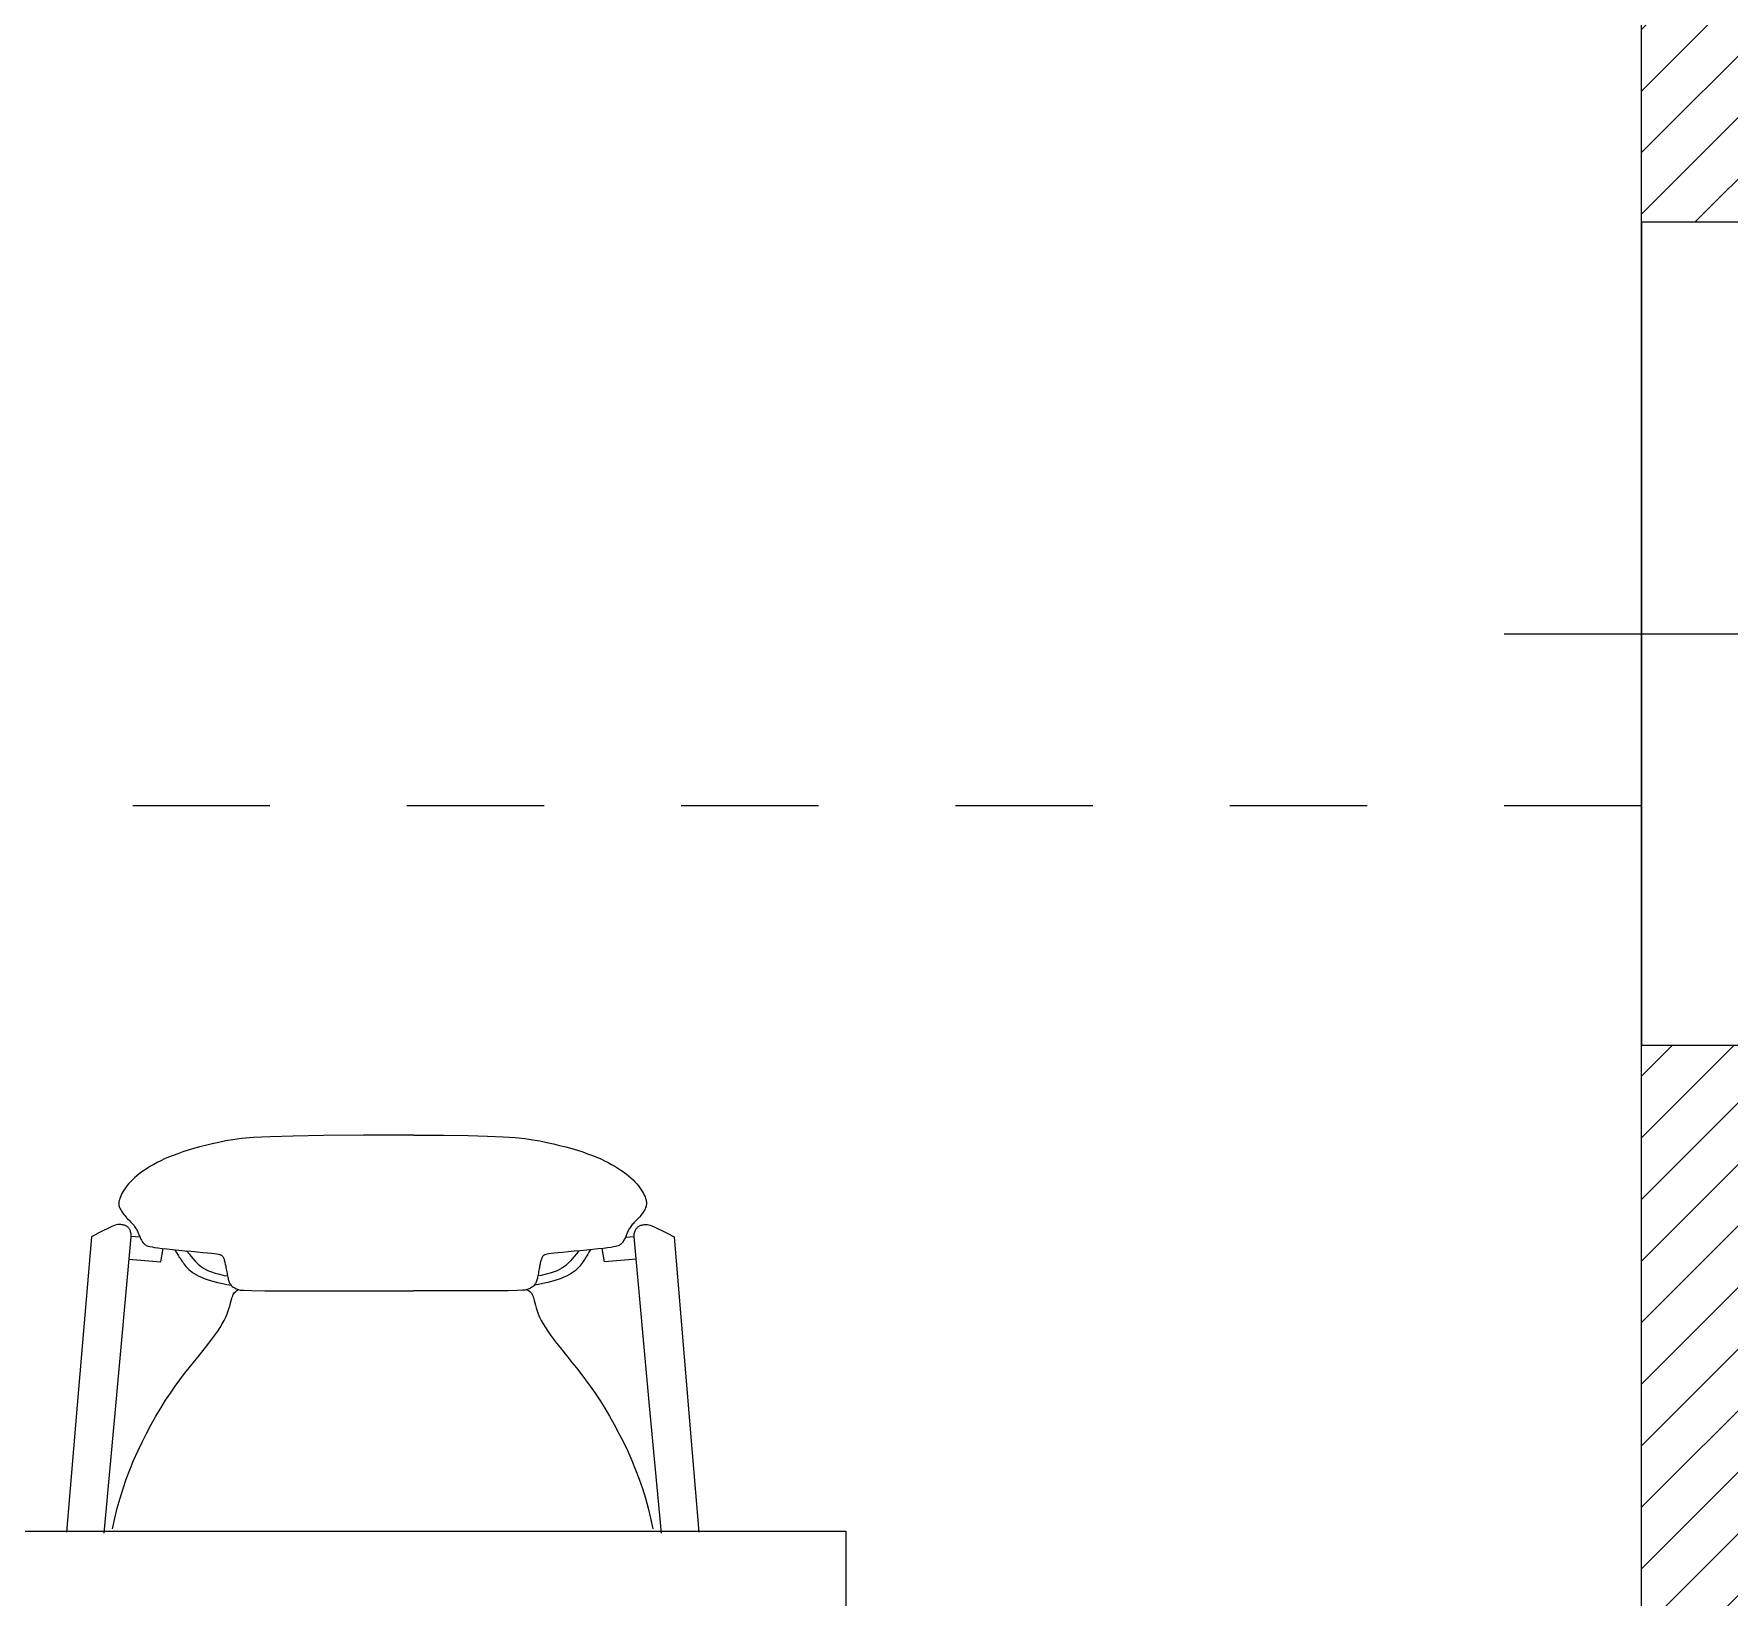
# Model space of a CAD drawing. Header units: millimetres. Extents: x 5985 to 6342, y 1020 to 1088.
# Drawn here: x 6155.405 to 6156.641, y 1074.057 to 1075.197 of the extents above; entities that cross this region are included whole.
import ezdxf

# ---------------------------------------------------------------- set-up
doc = ezdxf.new("R2010")
doc.units = ezdxf.units.MM
doc.linetypes.add('JIS_02_0.7', pattern=[1.35, 0.75, -0.6])
for name, color, linetype, lineweight in [('07_CIVIL VISTAS MEDIA', 251, 'Continuous', 5), ('09_CIVIL PROYECCIONES', 230, 'Continuous', 5), ('COLUMNAS_EJES', 252, 'Continuous', 9), ('MISC MUEBLES', 143, 'Continuous', 9), ('PILAR_HORMIGON', 2, 'Continuous', 20)]:
    doc.layers.add(name, color=color, linetype=linetype, lineweight=lineweight)
doc.layers.add('Paredes', color=250, linetype='Continuous')
pattern_1 = [(45, (5211.84584, 1146.36072), (-0.0224506403, 0.0224506403), [])]

# ---------------------------------------------------------------- blocks, each defined once
blk = doc.blocks.new('Ejes de la columna')
at = {"layer": 'COLUMNAS_EJES'}
for p, q in [((0, -0.5), (0, 0.5)), ((-0.5, 0), (0.5, 0))]:
    blk.add_line(p, q, dxfattribs=at)

msp = doc.modelspace()

# ---------------------------------------------------------------- hatches: boundary and pattern name
at = {"layer": '07_CIVIL VISTAS MEDIA'}
h = msp.add_hatch(dxfattribs=at)
h.set_pattern_fill('ANSI31', color=18, scale=0.01)
h.set_pattern_definition(pattern_1)
h.paths.add_polyline_path([(6160.6774, 1076.2347), (6159.5771, 1076.2347), (6159.5771, 1075.2347), (6159.6771, 1075.2347), (6159.6771, 1076.0347), (6160.6774, 1076.0347)])
h.paths.add_polyline_path([(6163.1771, 1074.4599), (6162.9771, 1074.4599), (6162.9771, 1072.185), (6163.1771, 1072.185)])
h.paths.add_polyline_path([(6166.9956, 1070.7347), (6166.5771, 1070.7347), (6166.5771, 1072.9774), (6166.5661, 1072.9774, -0.414214), (6166.5614, 1072.9822), (6166.5614, 1073.0538), (6166.5709, 1073.0538), (6166.5709, 1072.987), (6166.5771, 1072.987), (6166.5771, 1073.8347), (6166.4771, 1073.8347), (6166.4771, 1070.7347), (6165.4286, 1070.7347), (6165.4286, 1070.4347), (6166.9956, 1070.4347)])
h.paths.add_polyline_path([(6165.5886, 1070.5947), (6165.5886, 1070.6347), (6166.8356, 1070.6347), (6166.8356, 1070.5947)], flags=16)
h.paths.add_polyline_path([(6163.8286, 1070.7347), (6163.1771, 1070.7347), (6163.1771, 1071.085), (6162.9771, 1071.085), (6162.9771, 1070.7347), (6162.2616, 1070.7347), (6162.2616, 1070.4347), (6163.8286, 1070.4347)])
h.paths.add_polyline_path([(6163.6686, 1070.6347), (6163.6686, 1070.5947), (6162.4016, 1070.5947), (6162.4016, 1070.6347)], flags=16)
h.paths.add_polyline_path([(6158.7771, 1076.2347), (6158.5771, 1076.2347), (6158.5771, 1076.0347), (6158.6771, 1076.0347), (6158.6771, 1075.2347), (6158.7771, 1075.2347)])
h.paths.add_polyline_path([(6158.7594, 1075.4187), (6158.7701, 1075.4187), (6158.7701, 1075.3381, -1), (6158.7594, 1075.3381)], flags=16)
h.paths.add_polyline_path([(6157.5771, 1076.2347), (6155.2774, 1076.2347), (6155.2774, 1076.0347), (6156.5771, 1076.0347), (6156.5771, 1075.0599), (6156.7771, 1075.0599), (6156.7771, 1076.0347), (6157.5771, 1076.0347)])
h.paths.add_polyline_path([(6154.2774, 1076.2347), (6153.1771, 1076.2347), (6153.1771, 1075.2347), (6153.2771, 1075.2347), (6153.2771, 1076.0347), (6154.2774, 1076.0347)])
h.paths.add_polyline_path([(6152.3771, 1076.2347), (6152.1771, 1076.2347), (6152.1771, 1076.0347), (6152.2771, 1076.0347), (6152.2771, 1075.2347), (6152.3771, 1075.2347), (6152.3771, 1075.3328), (6152.3648, 1075.3328, -0.414214), (6152.3594, 1075.3381), (6152.3594, 1075.4187), (6152.3701, 1075.4187), (6152.3701, 1075.3435), (6152.3771, 1075.3435)])
h.paths.add_polyline_path([(6154.3276, 1070.7347), (6153.2771, 1070.7347), (6153.2771, 1073.8347), (6153.1771, 1073.8347), (6153.1771, 1072.987), (6153.1832, 1072.987), (6153.1832, 1073.0538), (6153.1927, 1073.0538), (6153.1927, 1072.9822, -0.414214), (6153.188, 1072.9774), (6153.1771, 1072.9774), (6153.1771, 1070.7347), (6152.7606, 1070.7347), (6152.7606, 1070.4347), (6154.3276, 1070.4347)])
h.paths.add_polyline_path([(6154.1676, 1070.6347), (6154.1676, 1070.5947), (6152.9206, 1070.5947), (6152.9206, 1070.6347)], flags=16)
h = msp.add_hatch(dxfattribs=at)
h.set_pattern_fill('ANSI31', color=18, scale=0.01)
h.set_pattern_definition(pattern_1)
h.paths.add_polyline_path([(6150.1771, 1071.2847), (6149.0771, 1071.2847), (6149.0771, 1071.2347), (6149.0771, 1071.1847), (6149.0771, 1071.0847), (6150.0771, 1071.0847), (6150.0771, 1068.6847), (6150.3771, 1068.6847), (6150.3771, 1070.4347), (6151.1606, 1070.4347), (6151.1606, 1070.7347), (6150.3771, 1070.7347), (6150.3771, 1071.0861), (6150.2771, 1071.0861), (6150.277, 1070.6347), (6151.0006, 1070.6347), (6151.0006, 1070.5947), (6150.237, 1070.5947), (6150.2371, 1071.0861), (6150.1771, 1071.0861)])
h.paths.add_polyline_path([(6157.4946, 1070.7347), (6156.7771, 1070.7347), (6156.7771, 1071.085), (6156.5771, 1071.085), (6156.5771, 1070.7347), (6155.9276, 1070.7347), (6155.9276, 1070.4347), (6157.4946, 1070.4347)])
h.paths.add_polyline_path([(6156.0876, 1070.5947), (6156.0876, 1070.6347), (6157.3346, 1070.6347), (6157.3346, 1070.5947)], flags=16)
h.paths.add_polyline_path([(6156.7771, 1074.4599), (6156.5771, 1074.4599), (6156.5771, 1072.185), (6156.7771, 1072.185)])
h.paths.add_polyline_path([(6150.5791, 1074.4347), (6150.5791, 1074.8347), (6151.0771, 1074.8347), (6151.0771, 1074.4347), (6150.5806, 1074.4347)])
h.paths.add_polyline_path([(6150.3771, 1074.4347), (6150.3771, 1074.4599), (6150.1771, 1074.4599), (6150.1771, 1072.185), (6150.3771, 1072.185), (6150.3771, 1074.3347), (6152.2771, 1074.3347), (6152.2771, 1073.7347), (6152.3771, 1073.7347), (6152.3771, 1073.7646), (6152.3771, 1074.5347), (6152.3471, 1074.5347), (6152.3471, 1073.9347), (6152.3071, 1073.9347), (6152.3071, 1074.5347), (6152.2771, 1074.5347), (6152.2771, 1074.4347), (6151.1771, 1074.4347), (6151.1771, 1074.9347), (6150.3771, 1074.9347), (6150.3771, 1074.8347), (6150.5791, 1074.8347), (6150.5791, 1074.4347)])

# ---------------------------------------------------------------- linework, layer by layer
at = {"layer": '09_CIVIL PROYECCIONES', "linetype": 'JIS_02_0.7', "ltscale": 0.1}
msp.add_line((6153.2771, 1074.6347), (6156.5771, 1074.6347), dxfattribs=at)
at = {"layer": 'MISC MUEBLES', "linetype": 'Continuous'}
for p, q in [((6155.5398, 1074.389), (6155.535, 1074.3879)), ((6155.5447, 1074.39), (6155.5398, 1074.389)), ((6155.55, 1074.3909), (6155.5447, 1074.39)), ((6155.5564, 1074.3917), (6155.55, 1074.3909)), ((6155.5652, 1074.3925), (6155.5564, 1074.3917)), ((6155.5774, 1074.3931), (6155.5652, 1074.3925)), ((6155.5941, 1074.3936), (6155.5774, 1074.3931)), ((6155.6163, 1074.394), (6155.5941, 1074.3936)), ((6155.6453, 1074.3942), (6155.6163, 1074.394)), ((6155.6821, 1074.3942), (6155.6453, 1074.3942)), ((6155.6821, 1074.3942), (6155.7039, 1074.3942)), ((6155.7039, 1074.3942), (6155.7216, 1074.394)), ((6155.7216, 1074.394), (6155.7358, 1074.3936)), ((6155.7358, 1074.3936), (6155.7471, 1074.3931)), ((6155.7471, 1074.3931), (6155.7559, 1074.3925)), ((6155.7559, 1074.3925), (6155.763, 1074.3917)), ((6155.763, 1074.3917), (6155.7689, 1074.3909)), ((6155.7689, 1074.3909), (6155.774, 1074.39)), ((6155.774, 1074.39), (6155.779, 1074.389)), ((6155.779, 1074.389), (6155.7838, 1074.3879)), ((6155.5003, 1074.3769), (6155.4976, 1074.3756)), ((6155.5033, 1074.3782), (6155.5003, 1074.3769)), ((6155.5065, 1074.3795), (6155.5033, 1074.3782)), ((6155.5099, 1074.3807), (6155.5065, 1074.3795)), ((6155.5136, 1074.382), (6155.5099, 1074.3807)), ((6155.5175, 1074.3832), (6155.5136, 1074.382)), ((6155.5216, 1074.3845), (6155.5175, 1074.3832)), ((6155.5259, 1074.3857), (6155.5216, 1074.3845)), ((6155.5303, 1074.3868), (6155.5259, 1074.3857)), ((6155.535, 1074.3879), (6155.5303, 1074.3868)), ((6155.7838, 1074.3879), (6155.7884, 1074.3868)), ((6155.7884, 1074.3868), (6155.7929, 1074.3857)), ((6155.7929, 1074.3857), (6155.7972, 1074.3845)), ((6155.7972, 1074.3845), (6155.8013, 1074.3832)), ((6155.8013, 1074.3832), (6155.8052, 1074.382)), ((6155.8052, 1074.382), (6155.8088, 1074.3807)), ((6155.8088, 1074.3807), (6155.8123, 1074.3795)), ((6155.8123, 1074.3795), (6155.8154, 1074.3782)), ((6155.8154, 1074.3782), (6155.8184, 1074.3769)), ((6155.8184, 1074.3769), (6155.8212, 1074.3756)), ((6155.4801, 1074.3645), (6155.4785, 1074.3631)), ((6155.4819, 1074.366), (6155.4801, 1074.3645)), ((6155.4838, 1074.3674), (6155.4819, 1074.366)), ((6155.4858, 1074.3688), (6155.4838, 1074.3674)), ((6155.488, 1074.3702), (6155.4858, 1074.3688)), ((6155.4902, 1074.3716), (6155.488, 1074.3702)), ((6155.4925, 1074.3729), (6155.4902, 1074.3716)), ((6155.4949, 1074.3743), (6155.4925, 1074.3729)), ((6155.4976, 1074.3756), (6155.4949, 1074.3743)), ((6155.8212, 1074.3756), (6155.8238, 1074.3743)), ((6155.8238, 1074.3743), (6155.8263, 1074.3729)), ((6155.8263, 1074.3729), (6155.8286, 1074.3716)), ((6155.8286, 1074.3716), (6155.8308, 1074.3702)), ((6155.8308, 1074.3702), (6155.8329, 1074.3688)), ((6155.8329, 1074.3688), (6155.8349, 1074.3674)), ((6155.8349, 1074.3674), (6155.8368, 1074.366)), ((6155.8368, 1074.366), (6155.8386, 1074.3645)), ((6155.8386, 1074.3645), (6155.8403, 1074.3631)), ((6155.4693, 1074.3517), (6155.4686, 1074.3504)), ((6155.47, 1074.353), (6155.4693, 1074.3517)), ((6155.4709, 1074.3544), (6155.47, 1074.353)), ((6155.4718, 1074.3558), (6155.4709, 1074.3544)), ((6155.4729, 1074.3573), (6155.4718, 1074.3558)), ((6155.4741, 1074.3587), (6155.4729, 1074.3573)), ((6155.4755, 1074.3602), (6155.4741, 1074.3587)), ((6155.4769, 1074.3616), (6155.4755, 1074.3602)), ((6155.4785, 1074.3631), (6155.4769, 1074.3616)), ((6155.8403, 1074.3631), (6155.8419, 1074.3616)), ((6155.8419, 1074.3616), (6155.8433, 1074.3602)), ((6155.8433, 1074.3602), (6155.8446, 1074.3587)), ((6155.8446, 1074.3587), (6155.8458, 1074.3573)), ((6155.8458, 1074.3573), (6155.8469, 1074.3558)), ((6155.8469, 1074.3558), (6155.8479, 1074.3544)), ((6155.8479, 1074.3544), (6155.8488, 1074.353)), ((6155.8488, 1074.353), (6155.8495, 1074.3517)), ((6155.8495, 1074.3517), (6155.8501, 1074.3504)), ((6155.4671, 1074.3462), (6155.467, 1074.3453)), ((6155.467, 1074.3453), (6155.467, 1074.3445)), ((6155.467, 1074.3445), (6155.467, 1074.3437)), ((6155.467, 1074.3437), (6155.4671, 1074.3429)), ((6155.4674, 1074.3471), (6155.4671, 1074.3462)), ((6155.4671, 1074.3429), (6155.4673, 1074.3422)), ((6155.4673, 1074.3422), (6155.4676, 1074.3414)), ((6155.4677, 1074.3481), (6155.4674, 1074.3471)), ((6155.4676, 1074.3414), (6155.468, 1074.3406)), ((6155.4681, 1074.3493), (6155.4677, 1074.3481)), ((6155.468, 1074.3406), (6155.4684, 1074.3398)), ((6155.4686, 1074.3504), (6155.4681, 1074.3493)), ((6155.4684, 1074.3398), (6155.4689, 1074.3389)), ((6155.4689, 1074.3389), (6155.4694, 1074.3381)), ((6155.8499, 1074.3389), (6155.8493, 1074.3381)), ((6155.8504, 1074.3398), (6155.8499, 1074.3389)), ((6155.8501, 1074.3504), (6155.8507, 1074.3493)), ((6155.8508, 1074.3406), (6155.8504, 1074.3398)), ((6155.8507, 1074.3493), (6155.8511, 1074.3481)), ((6155.8511, 1074.3414), (6155.8508, 1074.3406)), ((6155.8511, 1074.3481), (6155.8514, 1074.3471)), ((6155.8514, 1074.3422), (6155.8511, 1074.3414)), ((6155.8514, 1074.3471), (6155.8516, 1074.3462)), ((6155.8516, 1074.3429), (6155.8514, 1074.3422)), ((6155.8516, 1074.3462), (6155.8518, 1074.3453)), ((6155.8518, 1074.3437), (6155.8516, 1074.3429)), ((6155.8518, 1074.3453), (6155.8518, 1074.3445)), ((6155.8518, 1074.3445), (6155.8518, 1074.3437)), ((6155.459, 1074.3263), (6155.4559, 1074.3248)), ((6155.4613, 1074.3274), (6155.459, 1074.3263)), ((6155.4631, 1074.3282), (6155.4613, 1074.3274)), ((6155.4644, 1074.3286), (6155.4631, 1074.3282)), ((6155.4654, 1074.3289), (6155.4644, 1074.3286)), ((6155.4662, 1074.329), (6155.4654, 1074.3289)), ((6155.467, 1074.329), (6155.4662, 1074.329)), ((6155.4678, 1074.329), (6155.467, 1074.329)), ((6155.4685, 1074.329), (6155.4678, 1074.329)), ((6155.4692, 1074.3289), (6155.4685, 1074.329)), ((6155.4699, 1074.3288), (6155.4692, 1074.3289)), ((6155.4694, 1074.3381), (6155.47, 1074.3373)), ((6155.4705, 1074.3286), (6155.4699, 1074.3288)), ((6155.47, 1074.3373), (6155.4706, 1074.3364)), ((6155.4711, 1074.3285), (6155.4705, 1074.3286)), ((6155.4706, 1074.3364), (6155.4713, 1074.3356)), ((6155.4717, 1074.3283), (6155.4711, 1074.3285)), ((6155.4713, 1074.3356), (6155.472, 1074.3348)), ((6155.4721, 1074.3281), (6155.4717, 1074.3283)), ((6155.472, 1074.3348), (6155.4727, 1074.334)), ((6155.4726, 1074.3279), (6155.4721, 1074.3281)), ((6155.473, 1074.3276), (6155.4726, 1074.3279)), ((6155.4727, 1074.334), (6155.4734, 1074.3333)), ((6155.4733, 1074.3274), (6155.473, 1074.3276)), ((6155.4737, 1074.3271), (6155.4733, 1074.3274)), ((6155.4734, 1074.3333), (6155.4742, 1074.3325)), ((6155.474, 1074.3267), (6155.4737, 1074.3271)), ((6155.4743, 1074.3264), (6155.474, 1074.3267)), ((6155.4742, 1074.3325), (6155.4749, 1074.3318)), ((6155.4746, 1074.326), (6155.4743, 1074.3264)), ((6155.4749, 1074.3318), (6155.4756, 1074.3311)), ((6155.4756, 1074.3311), (6155.4763, 1074.3304)), ((6155.4763, 1074.3304), (6155.4769, 1074.3297)), ((6155.4769, 1074.3297), (6155.4775, 1074.3291)), ((6155.4775, 1074.3291), (6155.4781, 1074.3284)), ((6155.4781, 1074.3284), (6155.4785, 1074.3277)), ((6155.4785, 1074.3277), (6155.479, 1074.327)), ((6155.479, 1074.327), (6155.4794, 1074.3263)), ((6155.4794, 1074.3263), (6155.4798, 1074.3256)), ((6155.8393, 1074.3263), (6155.8389, 1074.3256)), ((6155.8398, 1074.327), (6155.8393, 1074.3263)), ((6155.8402, 1074.3277), (6155.8398, 1074.327)), ((6155.8407, 1074.3284), (6155.8402, 1074.3277)), ((6155.8413, 1074.3291), (6155.8407, 1074.3284)), ((6155.8419, 1074.3297), (6155.8413, 1074.3291)), ((6155.8425, 1074.3304), (6155.8419, 1074.3297)), ((6155.8432, 1074.3311), (6155.8425, 1074.3304)), ((6155.8439, 1074.3318), (6155.8432, 1074.3311)), ((6155.8446, 1074.3325), (6155.8439, 1074.3318)), ((6155.8442, 1074.326), (6155.8445, 1074.3264)), ((6155.8445, 1074.3264), (6155.8448, 1074.3267)), ((6155.8453, 1074.3333), (6155.8446, 1074.3325)), ((6155.8448, 1074.3267), (6155.8451, 1074.3271)), ((6155.8451, 1074.3271), (6155.8454, 1074.3274)), ((6155.8461, 1074.334), (6155.8453, 1074.3333)), ((6155.8454, 1074.3274), (6155.8458, 1074.3276)), ((6155.8458, 1074.3276), (6155.8462, 1074.3279)), ((6155.8468, 1074.3348), (6155.8461, 1074.334)), ((6155.8462, 1074.3279), (6155.8466, 1074.3281)), ((6155.8466, 1074.3281), (6155.8471, 1074.3283)), ((6155.8475, 1074.3356), (6155.8468, 1074.3348)), ((6155.8471, 1074.3283), (6155.8477, 1074.3285)), ((6155.8481, 1074.3364), (6155.8475, 1074.3356)), ((6155.8477, 1074.3285), (6155.8482, 1074.3286)), ((6155.8488, 1074.3373), (6155.8481, 1074.3364)), ((6155.8482, 1074.3286), (6155.8489, 1074.3288)), ((6155.8493, 1074.3381), (6155.8488, 1074.3373)), ((6155.8489, 1074.3288), (6155.8495, 1074.3289)), ((6155.8495, 1074.3289), (6155.8502, 1074.329)), ((6155.8502, 1074.329), (6155.851, 1074.329)), ((6155.851, 1074.329), (6155.8518, 1074.329)), ((6155.8518, 1074.329), (6155.8525, 1074.329)), ((6155.8525, 1074.329), (6155.8534, 1074.3289)), ((6155.8534, 1074.3289), (6155.8544, 1074.3286)), ((6155.8544, 1074.3286), (6155.8557, 1074.3282)), ((6155.8557, 1074.3282), (6155.8574, 1074.3274)), ((6155.8574, 1074.3274), (6155.8598, 1074.3263)), ((6155.8598, 1074.3263), (6155.8629, 1074.3248)), ((6155.447, 1074.32), (6155.4366, 1074.1973)), ((6155.452, 1074.3227), (6155.447, 1074.32)), ((6155.4559, 1074.3248), (6155.452, 1074.3227)), ((6155.4647, 1074.1969), (6155.4761, 1074.3202)), ((6155.4749, 1074.3255), (6155.4746, 1074.326)), ((6155.4752, 1074.325), (6155.4749, 1074.3255)), ((6155.4754, 1074.3244), (6155.4752, 1074.325)), ((6155.4756, 1074.3238), (6155.4754, 1074.3244)), ((6155.4758, 1074.323), (6155.4756, 1074.3238)), ((6155.476, 1074.3222), (6155.4758, 1074.323)), ((6155.476, 1074.3213), (6155.476, 1074.3222)), ((6155.4761, 1074.3202), (6155.476, 1074.3213)), ((6155.4824, 1074.3198), (6155.4761, 1074.3204)), ((6155.4798, 1074.3256), (6155.4802, 1074.3249)), ((6155.4802, 1074.3249), (6155.4805, 1074.3242)), ((6155.4805, 1074.3242), (6155.4809, 1074.3234)), ((6155.4809, 1074.3234), (6155.4812, 1074.3227)), ((6155.4812, 1074.3227), (6155.4815, 1074.3219)), ((6155.4815, 1074.3219), (6155.4819, 1074.3211)), ((6155.4819, 1074.3211), (6155.4822, 1074.3204)), ((6155.4822, 1074.3204), (6155.4825, 1074.3196)), ((6155.4825, 1074.3196), (6155.4828, 1074.3189)), ((6155.4828, 1074.3189), (6155.4831, 1074.3183)), ((6155.4831, 1074.3183), (6155.4835, 1074.3176)), ((6155.4835, 1074.3176), (6155.4838, 1074.3171)), ((6155.4838, 1074.3171), (6155.4841, 1074.3166)), ((6155.4841, 1074.3166), (6155.4844, 1074.3161)), ((6155.4844, 1074.3161), (6155.4848, 1074.3157)), ((6155.4848, 1074.3157), (6155.4852, 1074.3153)), ((6155.4852, 1074.3153), (6155.4856, 1074.3149)), ((6155.4856, 1074.3149), (6155.486, 1074.3146)), ((6155.486, 1074.3146), (6155.4865, 1074.3142)), ((6155.4865, 1074.3142), (6155.487, 1074.3139)), ((6155.8323, 1074.3142), (6155.8317, 1074.3139)), ((6155.8327, 1074.3146), (6155.8323, 1074.3142)), ((6155.8332, 1074.3149), (6155.8327, 1074.3146)), ((6155.8336, 1074.3153), (6155.8332, 1074.3149)), ((6155.834, 1074.3157), (6155.8336, 1074.3153)), ((6155.8343, 1074.3161), (6155.834, 1074.3157)), ((6155.8347, 1074.3166), (6155.8343, 1074.3161)), ((6155.835, 1074.3171), (6155.8347, 1074.3166)), ((6155.8353, 1074.3176), (6155.835, 1074.3171)), ((6155.8356, 1074.3183), (6155.8353, 1074.3176)), ((6155.8359, 1074.3189), (6155.8356, 1074.3183)), ((6155.8363, 1074.3196), (6155.8359, 1074.3189)), ((6155.8363, 1074.3198), (6155.8427, 1074.3204)), ((6155.8366, 1074.3204), (6155.8363, 1074.3196)), ((6155.8369, 1074.3211), (6155.8366, 1074.3204)), ((6155.8372, 1074.3219), (6155.8369, 1074.3211)), ((6155.8376, 1074.3227), (6155.8372, 1074.3219)), ((6155.8379, 1074.3234), (6155.8376, 1074.3227)), ((6155.8382, 1074.3242), (6155.8379, 1074.3234)), ((6155.8386, 1074.3249), (6155.8382, 1074.3242)), ((6155.8389, 1074.3256), (6155.8386, 1074.3249)), ((6155.8427, 1074.3213), (6155.8428, 1074.3222)), ((6155.8427, 1074.3202), (6155.8427, 1074.3213)), ((6155.854, 1074.1969), (6155.8427, 1074.3202)), ((6155.8428, 1074.3222), (6155.843, 1074.323)), ((6155.843, 1074.323), (6155.8432, 1074.3238)), ((6155.8432, 1074.3238), (6155.8434, 1074.3244)), ((6155.8434, 1074.3244), (6155.8436, 1074.325)), ((6155.8436, 1074.325), (6155.8439, 1074.3255)), ((6155.8439, 1074.3255), (6155.8442, 1074.326)), ((6155.8629, 1074.3248), (6155.8668, 1074.3227)), ((6155.8668, 1074.3227), (6155.8718, 1074.32)), ((6155.8718, 1074.32), (6155.8822, 1074.1973)), ((6155.4744, 1074.3039), (6155.4977, 1074.3019)), ((6155.487, 1074.3139), (6155.4877, 1074.3136)), ((6155.4877, 1074.3136), (6155.4886, 1074.3133)), ((6155.4886, 1074.3133), (6155.4897, 1074.313)), ((6155.4897, 1074.313), (6155.4912, 1074.3127)), ((6155.4912, 1074.3127), (6155.4931, 1074.3124)), ((6155.4931, 1074.3124), (6155.4955, 1074.312)), ((6155.4955, 1074.312), (6155.4985, 1074.3117)), ((6155.4977, 1074.3019), (6155.4993, 1074.3116)), ((6155.4985, 1074.3117), (6155.5021, 1074.3113)), ((6155.5021, 1074.3113), (6155.5062, 1074.3109)), ((6155.5062, 1074.3109), (6155.5107, 1074.3104)), ((6155.5078, 1074.3107), (6155.5089, 1074.3089)), ((6155.5089, 1074.3089), (6155.5098, 1074.3075)), ((6155.5098, 1074.3075), (6155.5106, 1074.3063)), ((6155.5106, 1074.3063), (6155.5111, 1074.3054)), ((6155.5107, 1074.3104), (6155.5152, 1074.31)), ((6155.5111, 1074.3054), (6155.5116, 1074.3047)), ((6155.5116, 1074.3047), (6155.512, 1074.3041)), ((6155.512, 1074.3041), (6155.5124, 1074.3035)), ((6155.5124, 1074.3035), (6155.5128, 1074.3029)), ((6155.5128, 1074.3029), (6155.5132, 1074.3022)), ((6155.5132, 1074.3022), (6155.5138, 1074.3013)), ((6155.5152, 1074.31), (6155.5198, 1074.3096)), ((6155.5164, 1074.3099), (6155.5182, 1074.3077)), ((6155.5182, 1074.3077), (6155.5198, 1074.3058)), ((6155.5198, 1074.3096), (6155.5242, 1074.3092)), ((6155.5198, 1074.3058), (6155.5212, 1074.3041)), ((6155.5212, 1074.3041), (6155.5224, 1074.3027)), ((6155.5224, 1074.3027), (6155.5236, 1074.3014)), ((6155.5242, 1074.3092), (6155.5282, 1074.3088)), ((6155.5282, 1074.3088), (6155.5317, 1074.3085)), ((6155.5317, 1074.3085), (6155.5345, 1074.3082)), ((6155.5345, 1074.3082), (6155.5367, 1074.3079)), ((6155.5367, 1074.3079), (6155.5383, 1074.3077)), ((6155.5383, 1074.3077), (6155.5396, 1074.3075)), ((6155.5396, 1074.3075), (6155.5404, 1074.3073)), ((6155.5404, 1074.3073), (6155.541, 1074.3071)), ((6155.541, 1074.3071), (6155.5414, 1074.3069)), ((6155.5414, 1074.3069), (6155.5418, 1074.3067)), ((6155.5418, 1074.3067), (6155.542, 1074.3065)), ((6155.542, 1074.3065), (6155.5423, 1074.3063)), ((6155.5423, 1074.3063), (6155.5426, 1074.306)), ((6155.5426, 1074.306), (6155.5428, 1074.3057)), ((6155.5428, 1074.3057), (6155.543, 1074.3053)), ((6155.543, 1074.3053), (6155.5433, 1074.3049)), ((6155.5433, 1074.3049), (6155.5435, 1074.3044)), ((6155.5435, 1074.3044), (6155.5437, 1074.3039)), ((6155.5437, 1074.3039), (6155.5439, 1074.3033)), ((6155.5439, 1074.3033), (6155.5441, 1074.3027)), ((6155.5441, 1074.3027), (6155.5443, 1074.3019)), ((6155.5443, 1074.3019), (6155.5444, 1074.3012)), ((6155.7745, 1074.3019), (6155.7743, 1074.3012)), ((6155.7747, 1074.3027), (6155.7745, 1074.3019)), ((6155.7749, 1074.3033), (6155.7747, 1074.3027)), ((6155.7751, 1074.3039), (6155.7749, 1074.3033)), ((6155.7753, 1074.3044), (6155.7751, 1074.3039)), ((6155.7755, 1074.3049), (6155.7753, 1074.3044)), ((6155.7757, 1074.3053), (6155.7755, 1074.3049)), ((6155.776, 1074.3057), (6155.7757, 1074.3053)), ((6155.7762, 1074.306), (6155.776, 1074.3057)), ((6155.7765, 1074.3063), (6155.7762, 1074.306)), ((6155.7767, 1074.3065), (6155.7765, 1074.3063)), ((6155.777, 1074.3067), (6155.7767, 1074.3065)), ((6155.7773, 1074.3069), (6155.777, 1074.3067)), ((6155.7777, 1074.3071), (6155.7773, 1074.3069)), ((6155.7783, 1074.3073), (6155.7777, 1074.3071)), ((6155.7792, 1074.3075), (6155.7783, 1074.3073)), ((6155.7804, 1074.3077), (6155.7792, 1074.3075)), ((6155.7821, 1074.3079), (6155.7804, 1074.3077)), ((6155.7843, 1074.3082), (6155.7821, 1074.3079)), ((6155.7871, 1074.3085), (6155.7843, 1074.3082)), ((6155.7906, 1074.3088), (6155.7871, 1074.3085)), ((6155.7946, 1074.3092), (6155.7906, 1074.3088)), ((6155.799, 1074.3096), (6155.7946, 1074.3092)), ((6155.7963, 1074.3027), (6155.7952, 1074.3014)), ((6155.7976, 1074.3041), (6155.7963, 1074.3027)), ((6155.799, 1074.3058), (6155.7976, 1074.3041)), ((6155.8035, 1074.31), (6155.799, 1074.3096)), ((6155.8006, 1074.3077), (6155.799, 1074.3058)), ((6155.8024, 1074.3099), (6155.8006, 1074.3077)), ((6155.8081, 1074.3104), (6155.8035, 1074.31)), ((6155.8056, 1074.3022), (6155.805, 1074.3013)), ((6155.806, 1074.3029), (6155.8056, 1074.3022)), ((6155.8064, 1074.3035), (6155.806, 1074.3029)), ((6155.8068, 1074.3041), (6155.8064, 1074.3035)), ((6155.8072, 1074.3047), (6155.8068, 1074.3041)), ((6155.8076, 1074.3054), (6155.8072, 1074.3047)), ((6155.8082, 1074.3063), (6155.8076, 1074.3054)), ((6155.8125, 1074.3109), (6155.8081, 1074.3104)), ((6155.8089, 1074.3075), (6155.8082, 1074.3063)), ((6155.8098, 1074.3089), (6155.8089, 1074.3075)), ((6155.811, 1074.3107), (6155.8098, 1074.3089)), ((6155.8166, 1074.3113), (6155.8125, 1074.3109)), ((6155.8203, 1074.3117), (6155.8166, 1074.3113)), ((6155.8211, 1074.3019), (6155.8194, 1074.3116)), ((6155.8233, 1074.312), (6155.8203, 1074.3117)), ((6155.8444, 1074.3039), (6155.8211, 1074.3019)), ((6155.8257, 1074.3124), (6155.8233, 1074.312)), ((6155.8276, 1074.3127), (6155.8257, 1074.3124)), ((6155.8291, 1074.313), (6155.8276, 1074.3127)), ((6155.8302, 1074.3133), (6155.8291, 1074.313)), ((6155.8311, 1074.3136), (6155.8302, 1074.3133)), ((6155.8317, 1074.3139), (6155.8311, 1074.3136)), ((6155.5138, 1074.3013), (6155.5144, 1074.3004)), ((6155.5144, 1074.3004), (6155.5151, 1074.2995)), ((6155.5151, 1074.2995), (6155.5159, 1074.2985)), ((6155.5159, 1074.2985), (6155.5169, 1074.2974)), ((6155.5169, 1074.2974), (6155.518, 1074.2964)), ((6155.518, 1074.2964), (6155.5192, 1074.2954)), ((6155.5192, 1074.2954), (6155.5205, 1074.2944)), ((6155.5205, 1074.2944), (6155.522, 1074.2934)), ((6155.522, 1074.2934), (6155.5236, 1074.2924)), ((6155.5236, 1074.3014), (6155.5248, 1074.3003)), ((6155.5236, 1074.2924), (6155.5253, 1074.2915)), ((6155.5248, 1074.3003), (6155.526, 1074.2993)), ((6155.5253, 1074.2915), (6155.5272, 1074.2906)), ((6155.526, 1074.2993), (6155.5273, 1074.2983)), ((6155.5272, 1074.2906), (6155.5293, 1074.2898)), ((6155.5273, 1074.2983), (6155.5287, 1074.2973)), ((6155.5287, 1074.2973), (6155.5304, 1074.2964)), ((6155.5293, 1074.2898), (6155.5315, 1074.289)), ((6155.5304, 1074.2964), (6155.5323, 1074.2954)), ((6155.5323, 1074.2954), (6155.5345, 1074.2945)), ((6155.5345, 1074.2945), (6155.5372, 1074.2936)), ((6155.5372, 1074.2936), (6155.5403, 1074.2928)), ((6155.5403, 1074.2928), (6155.5439, 1074.292)), ((6155.5439, 1074.292), (6155.5462, 1074.2917)), ((6155.5444, 1074.3012), (6155.5446, 1074.3003)), ((6155.5446, 1074.3003), (6155.5448, 1074.2995)), ((6155.5448, 1074.2995), (6155.545, 1074.2986)), ((6155.545, 1074.2986), (6155.5451, 1074.2976)), ((6155.5451, 1074.2976), (6155.5453, 1074.2967)), ((6155.5453, 1074.2967), (6155.5455, 1074.2957)), ((6155.5455, 1074.2957), (6155.5457, 1074.2947)), ((6155.5457, 1074.2947), (6155.5459, 1074.2937)), ((6155.5459, 1074.2937), (6155.546, 1074.2927)), ((6155.546, 1074.2927), (6155.5462, 1074.2917)), ((6155.5462, 1074.2917), (6155.5464, 1074.2908)), ((6155.5464, 1074.2908), (6155.5466, 1074.29)), ((6155.5466, 1074.29), (6155.5468, 1074.2892)), ((6155.7722, 1074.29), (6155.772, 1074.2892)), ((6155.7723, 1074.2908), (6155.7722, 1074.29)), ((6155.7725, 1074.2917), (6155.7723, 1074.2908)), ((6155.7727, 1074.2927), (6155.7725, 1074.2917)), ((6155.7749, 1074.292), (6155.7725, 1074.2916)), ((6155.7729, 1074.2937), (6155.7727, 1074.2927)), ((6155.7731, 1074.2947), (6155.7729, 1074.2937)), ((6155.7733, 1074.2957), (6155.7731, 1074.2947)), ((6155.7734, 1074.2967), (6155.7733, 1074.2957)), ((6155.7736, 1074.2976), (6155.7734, 1074.2967)), ((6155.7738, 1074.2986), (6155.7736, 1074.2976)), ((6155.774, 1074.2995), (6155.7738, 1074.2986)), ((6155.7741, 1074.3003), (6155.774, 1074.2995)), ((6155.7743, 1074.3012), (6155.7741, 1074.3003)), ((6155.7785, 1074.2928), (6155.7749, 1074.292)), ((6155.7816, 1074.2936), (6155.7785, 1074.2928)), ((6155.7843, 1074.2945), (6155.7816, 1074.2936)), ((6155.7865, 1074.2954), (6155.7843, 1074.2945)), ((6155.7884, 1074.2964), (6155.7865, 1074.2954)), ((6155.7895, 1074.2898), (6155.7873, 1074.289)), ((6155.7901, 1074.2973), (6155.7884, 1074.2964)), ((6155.7915, 1074.2906), (6155.7895, 1074.2898)), ((6155.7915, 1074.2983), (6155.7901, 1074.2973)), ((6155.7928, 1074.2993), (6155.7915, 1074.2983)), ((6155.7934, 1074.2915), (6155.7915, 1074.2906)), ((6155.794, 1074.3003), (6155.7928, 1074.2993)), ((6155.7952, 1074.2924), (6155.7934, 1074.2915)), ((6155.7952, 1074.3014), (6155.794, 1074.3003)), ((6155.7968, 1074.2934), (6155.7952, 1074.2924)), ((6155.7983, 1074.2944), (6155.7968, 1074.2934)), ((6155.7996, 1074.2954), (6155.7983, 1074.2944)), ((6155.8008, 1074.2964), (6155.7996, 1074.2954)), ((6155.8019, 1074.2974), (6155.8008, 1074.2964)), ((6155.8028, 1074.2985), (6155.8019, 1074.2974)), ((6155.8037, 1074.2995), (6155.8028, 1074.2985)), ((6155.8044, 1074.3004), (6155.8037, 1074.2995)), ((6155.805, 1074.3013), (6155.8044, 1074.3004)), ((6155.5315, 1074.289), (6155.5338, 1074.2882)), ((6155.5338, 1074.2882), (6155.5363, 1074.2875)), ((6155.5363, 1074.2875), (6155.5389, 1074.2869)), ((6155.5389, 1074.2869), (6155.5414, 1074.2863)), ((6155.5414, 1074.2863), (6155.5437, 1074.2858)), ((6155.5437, 1074.2858), (6155.5458, 1074.2854)), ((6155.5458, 1074.2854), (6155.5475, 1074.2851)), ((6155.5468, 1074.2892), (6155.547, 1074.2884)), ((6155.547, 1074.2884), (6155.5472, 1074.2878)), ((6155.5472, 1074.2878), (6155.5474, 1074.2871)), ((6155.5474, 1074.2871), (6155.5477, 1074.2866)), ((6155.5475, 1074.2851), (6155.5487, 1074.2848)), ((6155.5477, 1074.2866), (6155.548, 1074.286)), ((6155.548, 1074.286), (6155.5483, 1074.2855)), ((6155.5483, 1074.2855), (6155.5488, 1074.285)), ((6155.5487, 1074.2848), (6155.5489, 1074.2848)), ((6155.5488, 1074.285), (6155.5492, 1074.2845)), ((6155.5492, 1074.2845), (6155.5497, 1074.284)), ((6155.5496, 1074.2762), (6155.55, 1074.2772)), ((6155.5497, 1074.284), (6155.5503, 1074.2835)), ((6155.55, 1074.2772), (6155.5504, 1074.2781)), ((6155.5503, 1074.2835), (6155.551, 1074.2831)), ((6155.5504, 1074.2781), (6155.5508, 1074.2788)), ((6155.5508, 1074.2788), (6155.5514, 1074.2795)), ((6155.551, 1074.2831), (6155.5517, 1074.2826)), ((6155.5514, 1074.2795), (6155.5522, 1074.2802)), ((6155.5517, 1074.2826), (6155.5525, 1074.2823)), ((6155.5522, 1074.2802), (6155.5531, 1074.2809)), ((6155.5525, 1074.2823), (6155.5534, 1074.2819)), ((6155.5531, 1074.2809), (6155.5543, 1074.2816)), ((6155.5534, 1074.2819), (6155.5543, 1074.2816)), ((6155.5543, 1074.2816), (6155.5555, 1074.2813)), ((6155.5555, 1074.2813), (6155.5582, 1074.2811)), ((6155.5582, 1074.2811), (6155.5637, 1074.281)), ((6155.5637, 1074.281), (6155.5734, 1074.2808)), ((6155.5734, 1074.2808), (6155.5887, 1074.2807)), ((6155.5887, 1074.2807), (6155.611, 1074.2807)), ((6155.611, 1074.2807), (6155.6416, 1074.2807)), ((6155.6416, 1074.2807), (6155.6819, 1074.2807)), ((6155.7073, 1074.2807), (6155.6819, 1074.2807)), ((6155.7268, 1074.2807), (6155.7073, 1074.2807)), ((6155.741, 1074.2807), (6155.7268, 1074.2807)), ((6155.7509, 1074.2808), (6155.741, 1074.2807)), ((6155.7574, 1074.281), (6155.7509, 1074.2808)), ((6155.7613, 1074.2811), (6155.7574, 1074.281)), ((6155.7633, 1074.2813), (6155.7613, 1074.2811)), ((6155.7645, 1074.2816), (6155.7633, 1074.2813)), ((6155.7654, 1074.2819), (6155.7645, 1074.2816)), ((6155.7645, 1074.2816), (6155.7657, 1074.2809)), ((6155.7663, 1074.2823), (6155.7654, 1074.2819)), ((6155.7657, 1074.2809), (6155.7666, 1074.2802)), ((6155.7671, 1074.2826), (6155.7663, 1074.2823)), ((6155.7666, 1074.2802), (6155.7674, 1074.2795)), ((6155.7678, 1074.2831), (6155.7671, 1074.2826)), ((6155.7674, 1074.2795), (6155.768, 1074.2788)), ((6155.7684, 1074.2835), (6155.7678, 1074.2831)), ((6155.768, 1074.2788), (6155.7684, 1074.2781)), ((6155.769, 1074.284), (6155.7684, 1074.2835)), ((6155.7684, 1074.2781), (6155.7688, 1074.2772)), ((6155.7688, 1074.2772), (6155.7692, 1074.2762)), ((6155.7695, 1074.2845), (6155.769, 1074.284)), ((6155.77, 1074.285), (6155.7695, 1074.2845)), ((6155.7701, 1074.2848), (6155.7699, 1074.2848)), ((6155.7704, 1074.2855), (6155.77, 1074.285)), ((6155.7713, 1074.2851), (6155.7701, 1074.2848)), ((6155.7708, 1074.286), (6155.7704, 1074.2855)), ((6155.7711, 1074.2866), (6155.7708, 1074.286)), ((6155.7713, 1074.2871), (6155.7711, 1074.2866)), ((6155.7716, 1074.2878), (6155.7713, 1074.2871)), ((6155.773, 1074.2854), (6155.7713, 1074.2851)), ((6155.7718, 1074.2884), (6155.7716, 1074.2878)), ((6155.772, 1074.2892), (6155.7718, 1074.2884)), ((6155.7751, 1074.2858), (6155.773, 1074.2854)), ((6155.7774, 1074.2863), (6155.7751, 1074.2858)), ((6155.7799, 1074.2869), (6155.7774, 1074.2863)), ((6155.7824, 1074.2875), (6155.7799, 1074.2869)), ((6155.7849, 1074.2882), (6155.7824, 1074.2875)), ((6155.7873, 1074.289), (6155.7849, 1074.2882)), ((6155.5459, 1074.2639), (6155.5468, 1074.2662)), ((6155.5468, 1074.2662), (6155.5475, 1074.2683)), ((6155.5475, 1074.2683), (6155.5481, 1074.2703)), ((6155.5481, 1074.2703), (6155.5485, 1074.2721)), ((6155.5485, 1074.2721), (6155.5489, 1074.2737)), ((6155.5489, 1074.2737), (6155.5493, 1074.2751)), ((6155.5493, 1074.2751), (6155.5496, 1074.2762)), ((6155.7692, 1074.2762), (6155.7695, 1074.2751)), ((6155.7695, 1074.2751), (6155.7698, 1074.2737)), ((6155.7698, 1074.2737), (6155.7702, 1074.2721)), ((6155.7702, 1074.2721), (6155.7707, 1074.2703)), ((6155.7707, 1074.2703), (6155.7713, 1074.2683)), ((6155.7713, 1074.2683), (6155.772, 1074.2662)), ((6155.772, 1074.2662), (6155.7728, 1074.2639)), ((6155.5391, 1074.2513), (6155.5408, 1074.254)), ((6155.5408, 1074.254), (6155.5424, 1074.2566)), ((6155.5424, 1074.2566), (6155.5438, 1074.2591)), ((6155.5438, 1074.2591), (6155.545, 1074.2616)), ((6155.545, 1074.2616), (6155.5459, 1074.2639)), ((6155.7728, 1074.2639), (6155.7738, 1074.2616)), ((6155.7738, 1074.2616), (6155.775, 1074.2591)), ((6155.775, 1074.2591), (6155.7764, 1074.2566)), ((6155.7764, 1074.2566), (6155.778, 1074.254)), ((6155.778, 1074.254), (6155.7797, 1074.2513)), ((6155.5301, 1074.2393), (6155.5326, 1074.2425)), ((6155.5326, 1074.2425), (6155.5349, 1074.2456)), ((6155.5349, 1074.2456), (6155.5371, 1074.2485)), ((6155.5371, 1074.2485), (6155.5391, 1074.2513)), ((6155.7797, 1074.2513), (6155.7817, 1074.2485)), ((6155.7817, 1074.2485), (6155.7838, 1074.2456)), ((6155.7838, 1074.2456), (6155.7862, 1074.2425)), ((6155.7862, 1074.2425), (6155.7887, 1074.2393)), ((6155.5182, 1074.2246), (6155.5214, 1074.2285)), ((6155.5214, 1074.2285), (6155.5245, 1074.2323)), ((6155.5245, 1074.2323), (6155.5274, 1074.2359)), ((6155.5274, 1074.2359), (6155.5301, 1074.2393)), ((6155.7887, 1074.2393), (6155.7914, 1074.2359)), ((6155.7914, 1074.2359), (6155.7943, 1074.2323)), ((6155.7943, 1074.2323), (6155.7974, 1074.2285)), ((6155.7974, 1074.2285), (6155.8006, 1074.2246)), ((6155.5081, 1074.2112), (6155.5115, 1074.2159)), ((6155.5115, 1074.2159), (6155.5149, 1074.2204)), ((6155.5149, 1074.2204), (6155.5182, 1074.2246)), ((6155.8006, 1074.2246), (6155.8039, 1074.2204)), ((6155.8039, 1074.2204), (6155.8073, 1074.2159)), ((6155.8073, 1074.2159), (6155.8107, 1074.2112)), ((6155.501, 1074.2009), (6155.5046, 1074.2062)), ((6155.5046, 1074.2062), (6155.5081, 1074.2112)), ((6155.8107, 1074.2112), (6155.8142, 1074.2062)), ((6155.8142, 1074.2062), (6155.8178, 1074.2009)), ((6155.4366, 1074.1973), (6155.4288, 1074.1048)), ((6155.4562, 1074.1041), (6155.4647, 1074.1969)), ((6155.494, 1074.1893), (6155.4975, 1074.1952)), ((6155.4975, 1074.1952), (6155.501, 1074.2009)), ((6155.8178, 1074.2009), (6155.8213, 1074.1952)), ((6155.8213, 1074.1952), (6155.8248, 1074.1893)), ((6155.8626, 1074.1041), (6155.854, 1074.1969)), ((6155.8822, 1074.1973), (6155.89, 1074.1048)), ((6155.4872, 1074.1768), (6155.4905, 1074.1832)), ((6155.4905, 1074.1832), (6155.494, 1074.1893)), ((6155.8248, 1074.1893), (6155.8282, 1074.1832)), ((6155.8282, 1074.1832), (6155.8316, 1074.1768)), ((6155.4808, 1074.1637), (6155.4839, 1074.1703)), ((6155.4839, 1074.1703), (6155.4872, 1074.1768)), ((6155.8316, 1074.1768), (6155.8349, 1074.1703)), ((6155.8349, 1074.1703), (6155.838, 1074.1637)), ((6155.475, 1074.1502), (6155.4778, 1074.1569)), ((6155.4778, 1074.1569), (6155.4808, 1074.1637)), ((6155.838, 1074.1637), (6155.841, 1074.1569)), ((6155.841, 1074.1569), (6155.8438, 1074.1502)), ((6155.4701, 1074.1365), (6155.4724, 1074.1434)), ((6155.4724, 1074.1434), (6155.475, 1074.1502)), ((6155.8438, 1074.1502), (6155.8463, 1074.1434)), ((6155.8463, 1074.1434), (6155.8487, 1074.1365)), ((6155.4659, 1074.1223), (6155.4679, 1074.1295)), ((6155.4679, 1074.1295), (6155.4701, 1074.1365)), ((6155.8487, 1074.1365), (6155.8509, 1074.1295)), ((6155.8509, 1074.1295), (6155.8529, 1074.1223)), ((6155.4641, 1074.1149), (6155.4659, 1074.1223)), ((6155.8529, 1074.1223), (6155.8547, 1074.1149)), ((6155.4625, 1074.1072), (6155.4641, 1074.1149)), ((6155.8547, 1074.1149), (6155.8563, 1074.1072))]:
    msp.add_line(p, q, dxfattribs=at)
at = {"layer": 'MISC MUEBLES'}
for p, q in [((6154.5971, 1074.1055), (6155.9971, 1074.1055)), ((6155.9971, 1074.1055), (6155.9971, 1073.4055))]:
    msp.add_line(p, q, dxfattribs=at)
at = {"layer": 'Paredes', "color": 18}
msp.add_line((6156.5771, 1070.7347), (6156.5771, 1076.0347), dxfattribs=at)
at = {"layer": 'PILAR_HORMIGON'}
msp.add_lwpolyline([(6156.7771, 1075.0599), (6156.5771, 1075.0599), (6156.5771, 1074.4599), (6156.7771, 1074.4599), (6156.7771, 1075.0599)], close=True, dxfattribs=at)

# ---------------------------------------------------------------- block references
at = {"layer": 'COLUMNAS_EJES', "xscale": -0.4, "yscale": 0.8, "rotation": 180}
msp.add_blockref('Ejes de la columna', (6156.6771, 1074.7599), dxfattribs=at)

doc.saveas('drawing.dxf')
